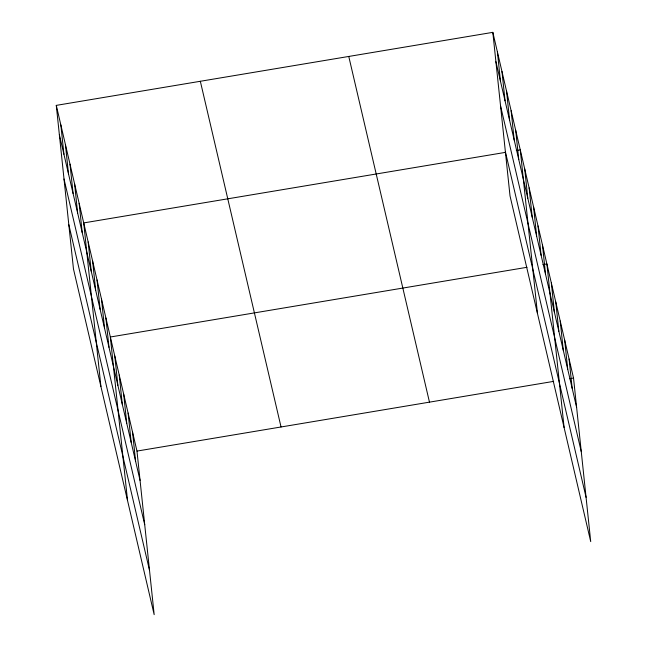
<?xml version="1.0" encoding="UTF-8"?>
<svg xmlns="http://www.w3.org/2000/svg" width="647" height="647" viewBox="0 0 647 647"><rect width="100%" height="100%" fill="white"/><g stroke="black" fill="none" stroke-linecap="round" stroke-linejoin="round"><path stroke-width="0.97" d="M56.281 105.38L136.978 451.08L154.172 614.65L73.467 268.95L56.281 105.38L492.828 32.35L573.533 378.05L590.719 541.62L510.022 195.92L492.828 32.35M505.364 152.385L83.714 222.916L100.908 386.485M516.29 150.557L520.269 149.886L537.463 313.455M527.03 267.292L110.346 336.998L127.54 500.568M542.922 264.639L546.901 263.968L564.095 427.538M136.978 451.08L553.662 381.374M569.554 378.721L573.533 378.05M495.909 61.667L576.614 407.367M500.568 105.971L581.265 451.671M505.364 151.616L586.069 497.317M348.765 56.451L429.471 402.151M200.335 81.279L281.041 426.98M59.354 134.689L140.059 480.397M64.013 178.993L144.718 524.701M68.808 224.646L149.514 570.347M569.093 359.036L572.174 388.354M564.653 340.023L567.734 369.34M560.213 321.009L563.294 350.326M555.773 301.995L558.854 331.313M551.341 282.982L554.422 312.299M542.461 244.954L545.542 274.271M538.021 225.94L541.102 255.258M533.581 206.927L536.662 236.244M529.141 187.913L532.222 217.23M524.709 168.899L527.79 198.217M515.691 130.298L518.773 159.615M511.122 110.71L514.203 140.027M506.544 91.122L509.626 120.431M501.975 71.526L505.056 100.843M497.406 51.938L500.479 81.255M132.538 432.067L135.619 461.384M128.106 413.053L131.187 442.37M123.666 394.039L126.747 423.356M119.226 375.025L122.307 404.343M114.786 356.012L117.867 385.329M105.906 317.984L108.987 347.302M101.474 298.971L104.555 328.288M97.034 279.957L100.115 309.274M92.594 260.943L95.675 290.26M88.154 241.929L91.235 271.247M79.144 203.328L82.226 232.637M74.567 183.74L77.648 213.049M69.997 164.144L73.079 193.461M65.42 144.556L68.501 173.873M60.85 124.968L63.932 154.277"/></g></svg>
